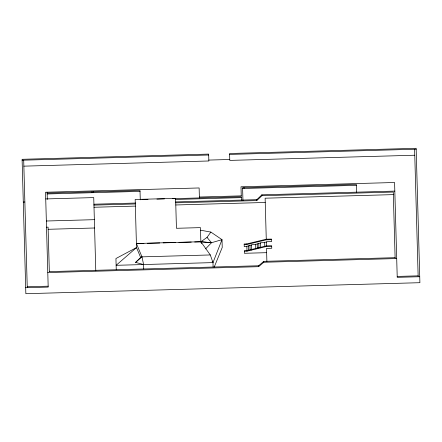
<?xml version="1.0" encoding="UTF-8"?>
<svg xmlns="http://www.w3.org/2000/svg" width="442" height="442" viewBox="0 0 442 442"><rect width="100%" height="100%" fill="white"/><g stroke="black" fill="none" stroke-linecap="round" stroke-linejoin="round"><path stroke-width="0.66" d="M213.105 267.04L212.983 262.603L222.017 239.658L210.867 232.083L200.53 230.199M214.21 267.073L222.232 247.448L222.017 239.658L211.491 242.719L200.856 241.824L194.684 241.995M136.528 247.995L135.169 199.48L175.607 198.347L176.441 228.293L200.458 227.619L200.856 241.824L207.033 237.387L210.867 232.083M205.569 248.89L211.491 242.719L207.033 237.387M143.733 268.979L143.606 264.543L135.578 262.399L140.644 257.454L141.976 256.857L210.298 254.951L212.983 262.603L116.13 265.31L136.517 247.581L140.644 257.454M175.706 201.928L256.78 199.662L261.885 194.817L394.822 191.104M175.728 202.834L256.808 200.569L261.907 195.723L393.275 192.055L395.12 258.194M135.578 262.399L141.976 256.857L136.401 243.525L200.856 241.724L211.491 242.719M49.333 271.615L258.631 265.769L263.741 261.355L395.109 257.68M47.786 272.565L258.653 266.675L263.769 262.261L396.701 258.548M136.517 247.581L115.937 258.526L116.252 269.747M246.857 246.57L244.244 246.642L244.166 243.99L246.785 243.918L266.266 239.221L271.498 239.078L271.57 241.603L266.338 241.752L266.471 246.481L246.99 251.178L244.371 251.249M244.183 244.597L246.802 244.525L266.283 239.829L271.515 239.68M22.128 160.214L208.679 155.004M229.613 154.418L416.171 149.208M208.823 160.076L229.757 159.49M23.862 166.153L208.851 160.982L208.657 154.098L22.1 159.308L25.851 293.698L419.9 282.692L416.149 148.302L229.591 153.512L229.785 160.402L414.767 155.23M47.139 193.115L140.009 190.519L140.269 199.795M47.161 193.966L140.037 191.375M242.614 188.507L356.423 185.331M45.73 198.933L93.737 197.591L95.781 270.83M199.381 197.033L241.249 195.861M23.293 202.06L24.863 202.016M174.037 198.535L175.612 198.491M141.832 199.546L148.004 199.375M156.91 199.127L164.452 198.917M172.678 198.685L241.277 196.767L241.376 200.331M175.463 199.464L241.299 197.624M393.347 194.618L265.123 198.198L266.283 239.829M93.919 204.21L135.744 203.044M93.947 205.116L135.296 203.961M94.008 207.254L135.357 206.099M175.789 204.972L265.239 202.469M46.344 221.011L94.35 219.668M46.52 227.205L48.09 227.16L49.333 271.697M48.15 229.293L94.582 227.995M136.407 243.625L143.948 243.409M147.374 243.315L159.717 242.973M163.148 242.873L175.485 242.531M178.916 242.437L191.259 242.089M266.349 242.177L264.67 242.222L264.797 246.686M264.681 242.652L260.327 242.774L260.471 247.907M260.338 243.199L258.769 243.244L258.901 247.945M258.78 243.669L257.211 243.713L257.343 248.421M257.222 244.144L255.653 244.183L255.785 248.89M255.664 244.614L251.52 244.73L251.669 250.106M251.531 245.155L249.962 245.2L250.095 249.901M249.973 245.625L248.404 245.669L248.537 250.376M248.415 246.1L246.846 246.139L246.99 251.178M266.471 246.481L271.703 246.332M266.642 252.675L244.426 253.294L244.354 250.647L246.973 250.575L266.454 245.874L271.686 245.73L271.758 248.255L266.526 248.404L266.885 261.393M27.233 286.77L48.167 286.184M397.203 276.432L418.138 275.847M25.686 287.72L48.189 287.09L45.543 192.248L199.127 187.96L199.403 197.939M419.734 276.714L397.225 277.338L394.579 182.502L240.995 186.789L241.255 195.972M210.298 254.951L200.856 241.724L201.569 243.564M212.182 261.487L212.983 262.603M141.976 256.857L143.606 264.543M414.602 149.252L418.149 276.322M356.628 192.695L356.401 184.474L242.592 187.651L242.956 200.668M261.885 194.817L261.907 195.723M263.741 261.355L263.769 262.261M256.78 199.662L256.808 200.569M258.631 265.769L258.653 266.675M246.785 243.918L246.802 244.525M244.006 187.612L244.028 188.469M93.577 191.817L93.599 192.668M92.002 191.861L92.03 192.712M47.112 192.204L47.316 199.447M23.697 160.17L27.244 287.25"/></g></svg>
